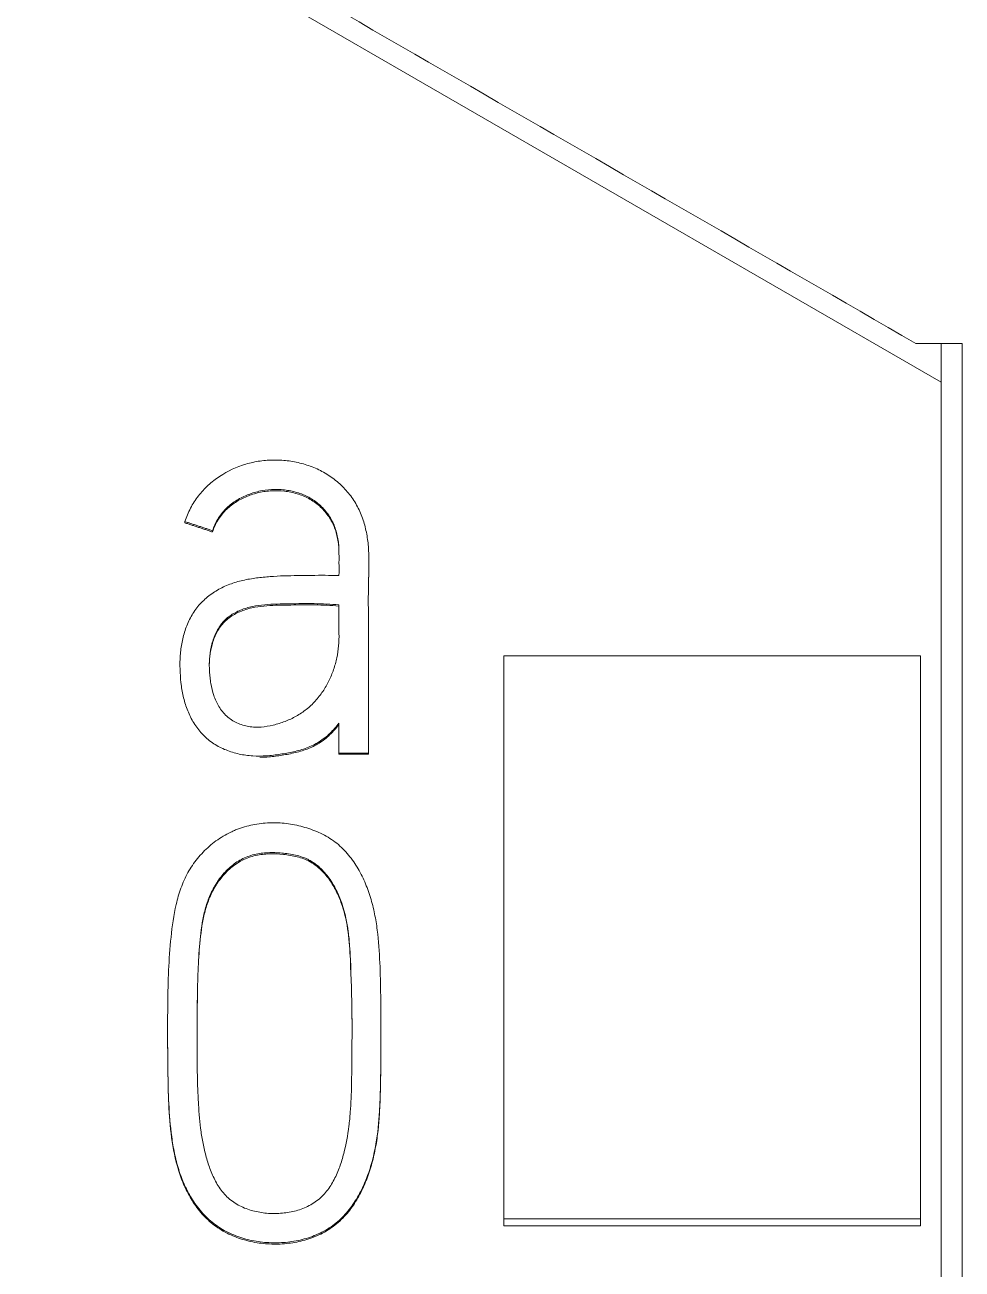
# Model space of a CAD drawing. Header units: millimetres. Extents: x 1359 to 3577, y 1336 to 3557.
# Drawn here: x 2785.17 to 2789.67, y 3034.7 to 3040.67 of the extents above; entities that cross this region are included whole.
import ezdxf

# ---------------------------------------------------------------- set-up
doc = ezdxf.new("R2010")
doc.units = ezdxf.units.MM
doc.layers.add('000-PI-Oprema', color=30, linetype='Continuous', lineweight=5)

msp = doc.modelspace()

# ---------------------------------------------------------------- linework, layer by layer
at = {"layer": '000-PI-Oprema', "color": 0, "linetype": 'ByBlock', "lineweight": 0}
for p, q in [((2785.6213, 3041.2368), (2789.5713, 3038.9563)), ((2789.6713, 3039.142), (2789.4495, 3039.142)), ((2789.6713, 3039.142), (2789.4495, 3039.142)), ((2789.5713, 3039.142), (2789.5713, 3038.9563)), ((2789.5713, 3038.9563), (2789.5713, 2930.1412)), ((2785.9388, 3038.287), (2785.9388, 3038.2808)), ((2786.0719, 3038.2429), (2786.0719, 3038.2367)), ((2786.8231, 3038.0862), (2786.8231, 3038.0924)), ((2786.6794, 3037.887), (2786.6794, 3037.749)), ((2787.4713, 3034.9388), (2787.4713, 3037.6425)), ((2789.4713, 3037.6425), (2787.4713, 3037.6425)), ((2789.4713, 3034.9388), (2789.4713, 3037.6425)), ((2785.9159, 3037.5975), (2785.9159, 3037.5913)), ((2786.6794, 3037.3185), (2786.6794, 3037.1751)), ((2786.6794, 3037.1751), (2786.6794, 3037.1689)), ((2786.6794, 3037.1751), (2786.8209, 3037.1751)), ((2786.8209, 3037.1689), (2786.6794, 3037.1689)), ((2786.8209, 3037.1751), (2786.8209, 3037.1689)), ((2785.8565, 3035.843), (2785.8565, 3035.8368)), ((2786.8804, 3035.795), (2786.8804, 3035.8012)), ((2787.4713, 3034.9048), (2787.4713, 3034.9388)), ((2789.4713, 3034.9388), (2787.4713, 3034.9388)), ((2789.4713, 3034.9048), (2787.4713, 3034.9048)), ((2789.4713, 3034.9048), (2789.4713, 3034.9388))]:
    msp.add_line(p, q, dxfattribs=at)
for points in [[(2789.4495, 3039.142), (2788.0234, 3039.9654), (2786.5973, 3040.7888), (2785.1713, 3041.6121)], [(2786.8231, 3038.0862), (2786.8231, 3038.0594), (2786.8223, 3038.0327), (2786.8216, 3038.0059)]]:
    msp.add_open_spline(points, degree=3, dxfattribs=at)
for points, knots in [([(2789.6713, 3039.142), (2789.6713, 3036.0981), (2789.6713, 3026.5281), (2789.6713, 3012.3581), (2789.6713, 2997.7915), (2789.6713, 2983.5816), (2789.6713, 2969.2875), (2789.6713, 2953.801), (2789.6713, 2941.1615), (2789.6713, 2933.1965), (2789.6713, 2929.8557)], [0, 0, 0, 0, 0.083934, 0.263736, 0.389889, 0.484142, 0.653794, 0.78188, 0.908517, 1, 1, 1, 1]), ([(2786.8209, 3037.1751), (2786.8209, 3037.2678), (2786.8209, 3037.3606), (2786.8208, 3037.4998), (2786.8209, 3037.5462), (2786.8211, 3037.6389), (2786.8212, 3037.6853), (2786.8211, 3037.7549), (2786.821, 3037.7781), (2786.8207, 3037.8245), (2786.8202, 3037.8709), (2786.8202, 3037.9172), (2786.8205, 3037.9636), (2786.8209, 3037.9868), (2786.8228, 3038.0564), (2786.8242, 3038.1028), (2786.8203, 3038.1722), (2786.818, 3038.1952), (2786.8102, 3038.2413), (2786.8048, 3038.2639), (2786.791, 3038.3079), (2786.7825, 3038.3295), (2786.7668, 3038.3608), (2786.7611, 3038.3711), (2786.749, 3038.3909), (2786.7425, 3038.4004), (2786.7218, 3038.4282), (2786.7065, 3038.4454), (2786.6812, 3038.4695), (2786.6723, 3038.4772), (2786.6541, 3038.4919), (2786.6447, 3038.4987), (2786.6157, 3038.5181), (2786.5954, 3038.5294), (2786.5635, 3038.544), (2786.5526, 3038.5485), (2786.5307, 3038.5565), (2786.5196, 3038.5601), (2786.486, 3038.5697), (2786.4632, 3038.5745), (2786.4284, 3038.5792), (2786.4167, 3038.5804), (2786.3933, 3038.5819), (2786.3817, 3038.5823), (2786.3468, 3038.5822), (2786.3237, 3038.5805), (2786.2891, 3038.5756), (2786.2776, 3038.5735), (2786.2547, 3038.5685), (2786.2433, 3038.5656), (2786.1874, 3038.5491), (2786.1454, 3038.5297), (2786.0867, 3038.4907), (2786.0684, 3038.4764), (2786.0344, 3038.4452), (2786.0186, 3038.4282), (2785.9972, 3038.4007), (2785.9904, 3038.391), (2785.9777, 3038.3714), (2785.9602, 3038.3412), (2785.9465, 3038.3091), (2785.9388, 3038.287)], [0, 0, 0, 0, 0.125, 0.125, 0.1875, 0.1875, 0.25, 0.25, 0.28125, 0.28125, 0.3125, 0.34375, 0.34375, 0.375, 0.375, 0.4375, 0.4375, 0.46875, 0.46875, 0.5, 0.5, 0.53125, 0.53125, 0.546875, 0.546875, 0.5625, 0.5625, 0.59375, 0.59375, 0.609375, 0.609375, 0.625, 0.625, 0.65625, 0.65625, 0.671875, 0.671875, 0.6875, 0.6875, 0.71875, 0.71875, 0.734375, 0.734375, 0.75, 0.75, 0.78125, 0.78125, 0.796875, 0.796875, 0.8125, 0.8125, 0.875, 0.875, 0.90625, 0.90625, 0.9375, 0.9375, 0.953125, 0.953125, 0.96875, 1, 1, 1, 1]), ([(2786.0719, 3038.2429), (2786.0787, 3038.2623), (2786.087, 3038.2809), (2786.1025, 3038.3071), (2786.1083, 3038.3156), (2786.1209, 3038.332), (2786.1277, 3038.3396), (2786.1492, 3038.3613), (2786.1652, 3038.3739), (2786.1999, 3038.3962), (2786.2181, 3038.4056), (2786.2557, 3038.4212), (2786.2752, 3038.4274), (2786.3154, 3038.4366), (2786.3357, 3038.4394), (2786.3662, 3038.441), (2786.3764, 3038.4411), (2786.3968, 3038.4405), (2786.4072, 3038.4397), (2786.4378, 3038.4362), (2786.4578, 3038.4322), (2786.487, 3038.4235), (2786.4966, 3038.4201), (2786.5156, 3038.4124), (2786.525, 3038.408), (2786.5522, 3038.3935), (2786.569, 3038.3819), (2786.5921, 3038.3617), (2786.5995, 3038.3545), (2786.6133, 3038.3393), (2786.6262, 3038.3235), (2786.6371, 3038.3064), (2786.6471, 3038.2886), (2786.6516, 3038.2793), (2786.6633, 3038.2508), (2786.6689, 3038.2313), (2786.6747, 3038.2012), (2786.6761, 3038.191), (2786.6782, 3038.1706), (2786.6788, 3038.1604), (2786.6797, 3038.1298), (2786.6794, 3038.1094), (2786.6795, 3038.0685), (2786.6797, 3038.0481), (2786.6794, 3038.0277)], [0, 0, 0, 0, 0.0625, 0.0625, 0.09375, 0.09375, 0.125, 0.125, 0.1875, 0.1875, 0.25, 0.25, 0.3125, 0.3125, 0.375, 0.375, 0.40625, 0.40625, 0.4375, 0.4375, 0.5, 0.5, 0.53125, 0.53125, 0.5625, 0.5625, 0.625, 0.625, 0.65625, 0.65625, 0.6875, 0.71875, 0.71875, 0.75, 0.75, 0.8125, 0.8125, 0.84375, 0.84375, 0.875, 0.875, 0.9375, 0.9375, 1, 1, 1, 1]), ([(2786.6795, 3038.1144), (2786.6795, 3038.1241), (2786.6794, 3038.1339), (2786.6788, 3038.1538), (2786.6782, 3038.164), (2786.6762, 3038.1843), (2786.6747, 3038.1945), (2786.6691, 3038.2246), (2786.6635, 3038.2441), (2786.6519, 3038.2724), (2786.6475, 3038.2817), (2786.6375, 3038.2997), (2786.6265, 3038.3168), (2786.6138, 3038.3326), (2786.6001, 3038.3477), (2786.5928, 3038.3549), (2786.5695, 3038.3753), (2786.5528, 3038.3869), (2786.5258, 3038.4015), (2786.5164, 3038.4059), (2786.4973, 3038.4137), (2786.478, 3038.4205), (2786.4581, 3038.4254), (2786.438, 3038.4295), (2786.4278, 3038.4312), (2786.3971, 3038.4347), (2786.3767, 3038.4354), (2786.3461, 3038.4338), (2786.3359, 3038.4328), (2786.3155, 3038.43), (2786.3053, 3038.4281), (2786.2753, 3038.4213), (2786.2559, 3038.4151), (2786.2277, 3038.4034), (2786.2184, 3038.3991), (2786.2002, 3038.3897), (2786.1912, 3038.3845), (2786.1654, 3038.3678), (2786.1493, 3038.3552), (2786.1276, 3038.3334), (2786.1208, 3038.3256), (2786.1083, 3038.3095), (2786.0969, 3038.2926), (2786.0876, 3038.2745), (2786.0791, 3038.256), (2786.0753, 3038.2464), (2786.0719, 3038.2367)], [0, 0, 0, 0, 0.033132, 0.033132, 0.067663, 0.067663, 0.102194, 0.102194, 0.171256, 0.171256, 0.205787, 0.205787, 0.240318, 0.274849, 0.274849, 0.30938, 0.30938, 0.378442, 0.378442, 0.412973, 0.412973, 0.447504, 0.482035, 0.482035, 0.516566, 0.516566, 0.585628, 0.585628, 0.620159, 0.620159, 0.65469, 0.65469, 0.723752, 0.723752, 0.758283, 0.758283, 0.792814, 0.792814, 0.861876, 0.861876, 0.896407, 0.896407, 0.930938, 0.965469, 0.965469, 1, 1, 1, 1]), ([(2786.6794, 3038.0277), (2786.6353, 3038.0287), (2786.5913, 3038.0286), (2786.5252, 3038.028), (2786.5031, 3038.0277), (2786.4591, 3038.027), (2786.415, 3038.0262), (2786.371, 3038.024), (2786.327, 3038.0208), (2786.305, 3038.0186), (2786.2613, 3038.0128), (2786.2396, 3038.0091), (2786.2075, 3038.0017), (2786.1968, 3037.9989), (2786.1756, 3037.9927), (2786.1651, 3037.9891), (2786.1342, 3037.9775), (2786.1145, 3037.9682), (2786.0769, 3037.9463), (2786.059, 3037.9337), (2786.0253, 3037.9049), (2786.0101, 3037.8892), (2785.9834, 3037.855), (2785.9719, 3037.8364), (2785.9522, 3037.7968), (2785.9443, 3037.7765), (2785.9316, 3037.7348), (2785.9267, 3037.7136), (2785.9214, 3037.6811), (2785.92, 3037.6702), (2785.9178, 3037.6484), (2785.9155, 3037.6158), (2785.9157, 3037.5833), (2785.9179, 3037.54), (2785.9198, 3037.5184), (2785.9242, 3037.486), (2785.9259, 3037.4752), (2785.9301, 3037.4537), (2785.9325, 3037.4429), (2785.9407, 3037.4112), (2785.9475, 3037.3905), (2785.9604, 3037.3605), (2785.9651, 3037.3506), (2785.9755, 3037.3312), (2785.9811, 3037.3217), (2785.9991, 3037.2943), (2786.0126, 3037.2772), (2786.0354, 3037.2539), (2786.0434, 3037.2464), (2786.0604, 3037.2324), (2786.0694, 3037.2258), (2786.097, 3037.2078), (2786.1165, 3037.1978), (2786.1472, 3037.1855), (2786.1577, 3037.1818), (2786.1788, 3037.1754), (2786.1894, 3037.1726), (2786.2216, 3037.1657), (2786.2433, 3037.1627), (2786.2872, 3037.16), (2786.3094, 3037.1603), (2786.3533, 3037.1632), (2786.3751, 3037.1659), (2786.4184, 3037.1725), (2786.44, 3037.1764), (2786.4721, 3037.1837), (2786.4828, 3037.1864), (2786.504, 3037.1926), (2786.5146, 3037.196), (2786.5454, 3037.2075), (2786.5651, 3037.2168), (2786.593, 3037.2343), (2786.602, 3037.2407), (2786.6194, 3037.2544), (2786.6277, 3037.2617), (2786.6515, 3037.2845), (2786.666, 3037.301), (2786.6794, 3037.3185)], [0, 0, 0, 0, 0.0625, 0.0625, 0.09375, 0.09375, 0.125, 0.15625, 0.15625, 0.1875, 0.1875, 0.21875, 0.21875, 0.234375, 0.234375, 0.25, 0.25, 0.28125, 0.28125, 0.3125, 0.3125, 0.34375, 0.34375, 0.375, 0.375, 0.40625, 0.40625, 0.4375, 0.4375, 0.453125, 0.453125, 0.46875, 0.5, 0.5, 0.53125, 0.53125, 0.546875, 0.546875, 0.5625, 0.5625, 0.59375, 0.59375, 0.609375, 0.609375, 0.625, 0.625, 0.65625, 0.65625, 0.671875, 0.671875, 0.6875, 0.6875, 0.71875, 0.71875, 0.734375, 0.734375, 0.75, 0.75, 0.78125, 0.78125, 0.8125, 0.8125, 0.84375, 0.84375, 0.875, 0.875, 0.890625, 0.890625, 0.90625, 0.90625, 0.9375, 0.9375, 0.953125, 0.953125, 0.96875, 0.96875, 1, 1, 1, 1]), ([(2786.6794, 3037.749), (2786.6805, 3037.7095), (2786.677, 3037.6707), (2786.6669, 3037.623), (2786.6646, 3037.6136), (2786.6594, 3037.5946), (2786.6565, 3037.5852), (2786.647, 3037.5572), (2786.6395, 3037.5392), (2786.6224, 3037.5043), (2786.6127, 3037.4874), (2786.5964, 3037.4631), (2786.5906, 3037.4552), (2786.5785, 3037.4397), (2786.5721, 3037.432), (2786.5521, 3037.4102), (2786.5379, 3037.3968), (2786.5073, 3037.3727), (2786.4911, 3037.3618), (2786.4653, 3037.3472), (2786.4565, 3037.3426), (2786.4386, 3037.3342), (2786.4295, 3037.3303), (2786.402, 3037.3196), (2786.3832, 3037.3138), (2786.3448, 3037.3046), (2786.325, 3037.3013), (2786.2955, 3037.2992), (2786.2856, 3037.299), (2786.2658, 3037.2998), (2786.2559, 3037.3007), (2786.2265, 3037.3055), (2786.2076, 3037.3113), (2786.1805, 3037.3239), (2786.1719, 3037.3288), (2786.1555, 3037.3398), (2786.1479, 3037.3459), (2786.1333, 3037.3592), (2786.1265, 3037.3665), (2786.114, 3037.3818), (2786.1082, 3037.3898), (2786.0979, 3037.4065), (2786.0932, 3037.4153), (2786.085, 3037.4333), (2786.0814, 3037.4424), (2786.072, 3037.4702), (2786.0676, 3037.4893), (2786.0626, 3037.5184), (2786.0613, 3037.5282), (2786.0591, 3037.5477), (2786.0548, 3037.5964), (2786.0571, 3037.6449), (2786.0677, 3037.6933), (2786.0702, 3037.7029), (2786.0761, 3037.7217), (2786.0795, 3037.731), (2786.091, 3037.7582), (2786.1007, 3037.7759), (2786.1185, 3037.7995), (2786.1249, 3037.8069), (2786.1392, 3037.8208), (2786.1469, 3037.8272), (2786.163, 3037.8388), (2786.1714, 3037.844), (2786.1889, 3037.8535), (2786.198, 3037.8578), (2786.2256, 3037.8691), (2786.2446, 3037.8746), (2786.2832, 3037.8829), (2786.303, 3037.8856), (2786.3426, 3037.8892), (2786.3624, 3037.8901), (2786.402, 3037.8912), (2786.4219, 3037.8915), (2786.4813, 3037.8925), (2786.5209, 3037.8932), (2786.6002, 3037.892), (2786.6398, 3037.8899), (2786.6794, 3037.887)], [0, 0, 0, 0, 0.0625, 0.0625, 0.078125, 0.078125, 0.09375, 0.09375, 0.125, 0.125, 0.15625, 0.15625, 0.171875, 0.171875, 0.1875, 0.1875, 0.21875, 0.21875, 0.25, 0.25, 0.265625, 0.265625, 0.28125, 0.28125, 0.3125, 0.3125, 0.34375, 0.34375, 0.359375, 0.359375, 0.375, 0.375, 0.40625, 0.40625, 0.421875, 0.421875, 0.4375, 0.4375, 0.453125, 0.453125, 0.46875, 0.46875, 0.484375, 0.484375, 0.5, 0.5, 0.53125, 0.53125, 0.546875, 0.546875, 0.5625, 0.625, 0.625, 0.640625, 0.640625, 0.65625, 0.65625, 0.6875, 0.6875, 0.703125, 0.703125, 0.71875, 0.71875, 0.734375, 0.734375, 0.75, 0.75, 0.78125, 0.78125, 0.8125, 0.8125, 0.84375, 0.84375, 0.875, 0.875, 0.9375, 0.9375, 1, 1, 1, 1]), ([(2786.6794, 3037.8808), (2786.6408, 3037.8836), (2786.6021, 3037.8857), (2786.525, 3037.887), (2786.4864, 3037.8864), (2786.4286, 3037.8854), (2786.4094, 3037.8852), (2786.3709, 3037.8843), (2786.3516, 3037.8835), (2786.3132, 3037.8806), (2786.294, 3037.8784), (2786.2653, 3037.873), (2786.2558, 3037.8709), (2786.2367, 3037.8658), (2786.2271, 3037.8628), (2786.199, 3037.8525), (2786.1811, 3037.844), (2786.1559, 3037.8278), (2786.1478, 3037.8218), (2786.1328, 3037.8088), (2786.1259, 3037.8018), (2786.1131, 3037.7866), (2786.1073, 3037.7785), (2786.0967, 3037.7616), (2786.092, 3037.7529), (2786.0836, 3037.7351), (2786.0799, 3037.7259), (2786.0734, 3037.7073), (2786.0705, 3037.6977), (2786.0601, 3037.6563), (2786.0567, 3037.6239), (2786.0567, 3037.5912)], [0, 0, 0, 0, 0.14645, 0.14645, 0.292901, 0.292901, 0.366126, 0.366126, 0.439351, 0.439351, 0.512576, 0.512576, 0.549189, 0.549189, 0.585802, 0.585802, 0.659027, 0.659027, 0.695639, 0.695639, 0.732252, 0.732252, 0.768865, 0.768865, 0.805477, 0.805477, 0.84209, 0.84209, 0.878702, 0.878702, 1, 1, 1, 1]), ([(2786.6794, 3037.3124), (2786.6661, 3037.2949), (2786.6517, 3037.2785), (2786.6281, 3037.2559), (2786.6199, 3037.2487), (2786.6028, 3037.2351), (2786.5937, 3037.2286), (2786.5659, 3037.211), (2786.5463, 3037.2017), (2786.5055, 3037.1864), (2786.4842, 3037.1804), (2786.4415, 3037.1705), (2786.4201, 3037.1666), (2786.377, 3037.1599), (2786.3441, 3037.1559), (2786.3108, 3037.1545), (2786.2993, 3037.1544)], [0, 0, 0, 0, 0.15321, 0.15321, 0.229815, 0.229815, 0.306419, 0.306419, 0.459629, 0.459629, 0.612839, 0.612839, 0.766049, 0.766049, 0.919258, 1, 1, 1, 1]), ([(2786.1976, 3036.8111), (2786.2231, 3036.8206), (2786.2491, 3036.8276), (2786.3019, 3036.8371), (2786.3287, 3036.8397), (2786.3831, 3036.8405), (2786.4101, 3036.8388), (2786.4633, 3036.8314), (2786.4897, 3036.8258), (2786.5418, 3036.8105), (2786.5671, 3036.8011), (2786.6035, 3036.7837), (2786.6153, 3036.7774), (2786.6385, 3036.7635), (2786.6498, 3036.7559), (2786.6822, 3036.7314), (2786.7016, 3036.713), (2786.7279, 3036.6827), (2786.7362, 3036.6722), (2786.752, 3036.6503), (2786.7594, 3036.639), (2786.7803, 3036.6046), (2786.7924, 3036.5808), (2786.8135, 3036.5318), (2786.8227, 3036.5067), (2786.8344, 3036.4682), (2786.838, 3036.4552), (2786.8446, 3036.4293), (2786.8534, 3036.3903), (2786.8682, 3036.299), (2786.8733, 3036.2201), (2786.8779, 3036.1147), (2786.8791, 3036.0619), (2786.8803, 3035.9563), (2786.8804, 3035.9034), (2786.8805, 3035.7977), (2786.8805, 3035.692), (2786.879, 3035.5864), (2786.8757, 3035.4809), (2786.8732, 3035.4282), (2786.8621, 3035.3232), (2786.8535, 3035.2709), (2786.8362, 3035.206), (2786.8325, 3035.193), (2786.8243, 3035.1673), (2786.8199, 3035.1546), (2786.8058, 3035.1168), (2786.7951, 3035.0922), (2786.7766, 3035.0563), (2786.77, 3035.0444), (2786.756, 3035.0213), (2786.7486, 3035.0101), (2786.7252, 3034.9774), (2786.7079, 3034.9571), (2786.6788, 3034.9293), (2786.6686, 3034.9206), (2786.6469, 3034.904), (2786.6357, 3034.8963), (2786.6011, 3034.8752), (2786.5769, 3034.8635), (2786.5388, 3034.8493), (2786.5258, 3034.845), (2786.4996, 3034.8378), (2786.4864, 3034.8347), (2786.4466, 3034.8271), (2786.4198, 3034.8242), (2786.3658, 3034.8222), (2786.3383, 3034.8232), (2786.2846, 3034.8292), (2786.2581, 3034.8341), (2786.2191, 3034.8447), (2786.2062, 3034.8487), (2786.1806, 3034.858), (2786.1679, 3034.8632), (2786.1311, 3034.8803), (2786.1078, 3034.8939), (2786.075, 3034.9178), (2786.0644, 3034.9264), (2786.0443, 3034.9447), (2786.0347, 3034.9543), (2786.0075, 3034.9842), (2785.9912, 3035.0058), (2785.9693, 3035.0401), (2785.9624, 3035.0518), (2785.9496, 3035.0756), (2785.9437, 3035.0876), (2785.9271, 3035.1242), (2785.9177, 3035.1493), (2785.9057, 3035.1878), (2785.9021, 3035.2008), (2785.8954, 3035.227), (2785.8924, 3035.2402), (2785.8842, 3035.2797), (2785.8799, 3035.3061), (2785.862, 3035.4385), (2785.8594, 3035.5451), (2785.8572, 3035.7051), (2785.8567, 3035.7584), (2785.8564, 3035.8652), (2785.8566, 3035.9186), (2785.858, 3036.0252), (2785.8592, 3036.0785), (2785.8639, 3036.1848), (2785.8676, 3036.2379), (2785.8785, 3036.3436), (2785.8856, 3036.3962), (2785.9039, 3036.4745), (2785.9113, 3036.5005), (2785.9252, 3036.5391), (2785.9303, 3036.5519), (2785.9414, 3036.5767), (2785.9475, 3036.5889), (2785.9672, 3036.6245), (2785.9824, 3036.6471), (2786.0085, 3036.6791), (2786.0177, 3036.6893), (2786.0367, 3036.7089), (2786.0466, 3036.7183), (2786.0774, 3036.745), (2786.0995, 3036.7611), (2786.135, 3036.7824), (2786.1472, 3036.7889), (2786.1658, 3036.7979), (2786.1752, 3036.8022), (2786.1847, 3036.8061), (2786.1911, 3036.8087), (2786.1944, 3036.81), (2786.1976, 3036.8111)], [0, 0, 0, 0, 0.015625, 0.015625, 0.03125, 0.03125, 0.046875, 0.046875, 0.0625, 0.0625, 0.078125, 0.078125, 0.085937, 0.085937, 0.09375, 0.09375, 0.109375, 0.109375, 0.117187, 0.117187, 0.125, 0.125, 0.140625, 0.140625, 0.15625, 0.15625, 0.164062, 0.164062, 0.171875, 0.1875, 0.21875, 0.21875, 0.25, 0.25, 0.28125, 0.28125, 0.3125, 0.34375, 0.34375, 0.375, 0.375, 0.40625, 0.40625, 0.414062, 0.414062, 0.421875, 0.421875, 0.4375, 0.4375, 0.445312, 0.445312, 0.453125, 0.453125, 0.46875, 0.46875, 0.476562, 0.476562, 0.484375, 0.484375, 0.5, 0.5, 0.507812, 0.507812, 0.515625, 0.515625, 0.53125, 0.53125, 0.546875, 0.546875, 0.5625, 0.5625, 0.570312, 0.570312, 0.578125, 0.578125, 0.59375, 0.59375, 0.601562, 0.601562, 0.609375, 0.609375, 0.625, 0.625, 0.632812, 0.632812, 0.640625, 0.640625, 0.65625, 0.65625, 0.664062, 0.664062, 0.671875, 0.671875, 0.6875, 0.6875, 0.75, 0.75, 0.78125, 0.78125, 0.8125, 0.8125, 0.84375, 0.84375, 0.875, 0.875, 0.90625, 0.90625, 0.921875, 0.921875, 0.929687, 0.929687, 0.9375, 0.9375, 0.953125, 0.953125, 0.960937, 0.960937, 0.96875, 0.96875, 0.984375, 0.984375, 0.992187, 0.992187, 0.996094, 0.998047, 0.998047, 1, 1, 1, 1]), ([(2786.5406, 3036.6588), (2786.5605, 3036.6479), (2786.5782, 3036.6343), (2786.6101, 3036.6032), (2786.6245, 3036.5855), (2786.6496, 3036.5486), (2786.6605, 3036.5292), (2786.6797, 3036.489), (2786.6881, 3036.4681), (2786.7093, 3036.4046), (2786.7181, 3036.3613), (2786.7267, 3036.2953), (2786.7287, 3036.2731), (2786.732, 3036.2287), (2786.7331, 3036.2064), (2786.7384, 3036.0952), (2786.741, 3036.0062), (2786.7425, 3035.8282), (2786.7416, 3035.7391), (2786.7401, 3035.6055), (2786.7392, 3035.5387), (2786.7354, 3035.472), (2786.7319, 3035.4275), (2786.7297, 3035.4053), (2786.7213, 3035.3391), (2786.7133, 3035.2955), (2786.6967, 3035.231), (2786.6903, 3035.2097), (2786.6752, 3035.1675), (2786.6665, 3035.1469), (2786.651, 3035.1172), (2786.6455, 3035.1075), (2786.6334, 3035.0886), (2786.6269, 3035.0794), (2786.606, 3035.0531), (2786.5901, 3035.0374), (2786.563, 3035.0172), (2786.5534, 3035.0111), (2786.5339, 3035.0002), (2786.5238, 3034.9953), (2786.5032, 3034.9866), (2786.4925, 3034.9828), (2786.4709, 3034.9763), (2786.46, 3034.9736), (2786.4272, 3034.9669), (2786.405, 3034.9644), (2786.3713, 3034.9633), (2786.36, 3034.9634), (2786.3375, 3034.9645), (2786.3264, 3034.9655), (2786.2932, 3034.9699), (2786.2713, 3034.9745), (2786.2392, 3034.9848), (2786.2286, 3034.9888), (2786.208, 3034.9979), (2786.1881, 3035.0081), (2786.1695, 3035.0206), (2786.1516, 3035.0345), (2786.1433, 3035.0421), (2786.1278, 3035.0581), (2786.1206, 3035.0667), (2786.1073, 3035.0846), (2786.101, 3035.094), (2786.0838, 3035.1229), (2786.0743, 3035.143), (2786.0577, 3035.1842), (2786.0507, 3035.2053), (2786.0383, 3035.2483), (2786.033, 3035.2699), (2786.024, 3035.3132), (2786.013, 3035.3783), (2786.0075, 3035.4438), (2785.9994, 3035.5749), (2785.9982, 3035.6627), (2785.9981, 3035.7945), (2785.9984, 3035.8384), (2785.9988, 3035.9263), (2785.999, 3035.9702), (2786.0003, 3036.0581), (2786.0013, 3036.102), (2786.0053, 3036.1898), (2786.0082, 3036.2337), (2786.0167, 3036.3212), (2786.0224, 3036.3648), (2786.0352, 3036.4183), (2786.0381, 3036.429), (2786.0444, 3036.4501), (2786.0479, 3036.4604), (2786.0594, 3036.4912), (2786.0685, 3036.511), (2786.0901, 3036.5493), (2786.1026, 3036.5678), (2786.1303, 3036.6019), (2786.1456, 3036.6177), (2786.1712, 3036.639), (2786.1801, 3036.6457), (2786.1986, 3036.6578), (2786.2082, 3036.6633), (2786.228, 3036.6729), (2786.2383, 3036.677), (2786.2595, 3036.6841), (2786.2702, 3036.687), (2786.3026, 3036.6939), (2786.3245, 3036.6962), (2786.3578, 3036.6971), (2786.369, 3036.697), (2786.3911, 3036.696), (2786.4021, 3036.6952), (2786.4351, 3036.6918), (2786.4569, 3036.6884), (2786.4891, 3036.6801), (2786.4998, 3036.6767), (2786.5154, 3036.6708), (2786.5231, 3036.6676), (2786.5307, 3036.664), (2786.5357, 3036.6615), (2786.5381, 3036.6602), (2786.5406, 3036.6588)], [0, 0, 0, 0, 0.015625, 0.015625, 0.03125, 0.03125, 0.046875, 0.046875, 0.0625, 0.0625, 0.09375, 0.09375, 0.109375, 0.109375, 0.125, 0.125, 0.1875, 0.1875, 0.25, 0.25, 0.28125, 0.296875, 0.296875, 0.3125, 0.3125, 0.34375, 0.34375, 0.359375, 0.359375, 0.375, 0.375, 0.382813, 0.382813, 0.390625, 0.390625, 0.40625, 0.40625, 0.414063, 0.414063, 0.421875, 0.421875, 0.429688, 0.429688, 0.4375, 0.4375, 0.453125, 0.453125, 0.460938, 0.460938, 0.46875, 0.46875, 0.484375, 0.484375, 0.492188, 0.492188, 0.5, 0.507813, 0.507813, 0.515625, 0.515625, 0.523438, 0.523438, 0.53125, 0.53125, 0.546875, 0.546875, 0.5625, 0.5625, 0.578125, 0.578125, 0.59375, 0.625, 0.625, 0.6875, 0.6875, 0.71875, 0.71875, 0.75, 0.75, 0.78125, 0.78125, 0.8125, 0.8125, 0.84375, 0.84375, 0.851563, 0.851563, 0.859375, 0.859375, 0.875, 0.875, 0.890625, 0.890625, 0.90625, 0.90625, 0.914063, 0.914063, 0.921875, 0.921875, 0.929688, 0.929688, 0.9375, 0.9375, 0.953125, 0.953125, 0.960938, 0.960938, 0.96875, 0.96875, 0.984375, 0.984375, 0.992188, 0.992188, 0.996094, 0.998047, 0.998047, 1, 1, 1, 1]), ([(2786.5406, 3036.6527), (2786.5207, 3036.6636), (2786.4998, 3036.6711), (2786.4675, 3036.6795), (2786.4566, 3036.6817), (2786.4346, 3036.6854), (2786.4234, 3036.6869), (2786.3899, 3036.6902), (2786.3677, 3036.6913), (2786.3233, 3036.6899), (2786.3012, 3036.6875), (2786.2681, 3036.6803), (2786.2572, 3036.6773), (2786.236, 3036.67), (2786.2257, 3036.6657), (2786.2057, 3036.6557), (2786.196, 3036.65), (2786.1772, 3036.6374), (2786.1683, 3036.6305), (2786.1512, 3036.616), (2786.1431, 3036.6083), (2786.1276, 3036.592), (2786.1202, 3036.5835), (2786.0993, 3036.557), (2786.0871, 3036.5384), (2786.0712, 3036.5091), (2786.0662, 3036.4991), (2786.0572, 3036.4787), (2786.053, 3036.4682), (2786.0417, 3036.4365), (2786.0357, 3036.4151), (2786.0211, 3036.3504), (2786.0157, 3036.3065), (2786.0075, 3036.2184), (2786.0047, 3036.174), (2786.001, 3036.0854), (2786, 3036.0411), (2785.9989, 3035.9525), (2785.9988, 3035.9082), (2785.9984, 3035.8251), (2785.9982, 3035.7864), (2785.9982, 3035.7476)], [0, 0, 0, 0, 0.050638, 0.050638, 0.075957, 0.075957, 0.101276, 0.101276, 0.151914, 0.151914, 0.202552, 0.202552, 0.227871, 0.227871, 0.25319, 0.25319, 0.278509, 0.278509, 0.303828, 0.303828, 0.329147, 0.329147, 0.354466, 0.354466, 0.405104, 0.405104, 0.430423, 0.430423, 0.455742, 0.455742, 0.50638, 0.50638, 0.607656, 0.607656, 0.708933, 0.708933, 0.810209, 0.810209, 0.911485, 0.911485, 1, 1, 1, 1]), ([(2786.742, 3035.8431), (2786.742, 3035.8682), (2786.7419, 3035.8934), (2786.7408, 3036.0067), (2786.7382, 3036.095), (2786.7318, 3036.2272), (2786.7292, 3036.2712), (2786.7175, 3036.3589), (2786.7083, 3036.4018), (2786.6873, 3036.4638), (2786.6792, 3036.4841), (2786.6648, 3036.514), (2786.6596, 3036.5239), (2786.6486, 3036.5432), (2786.6369, 3036.562), (2786.6236, 3036.5797), (2786.6095, 3036.5967), (2786.602, 3036.605), (2786.5859, 3036.6205), (2786.5775, 3036.6278), (2786.5642, 3036.6378), (2786.5597, 3036.641), (2786.5503, 3036.6471), (2786.5456, 3036.6499), (2786.5406, 3036.6527)], [0, 0, 0, 0, 0.086827, 0.086827, 0.391218, 0.391218, 0.543414, 0.543414, 0.695609, 0.695609, 0.771707, 0.771707, 0.809756, 0.809756, 0.847805, 0.885853, 0.885853, 0.923902, 0.923902, 0.961951, 0.961951, 0.980976, 0.980976, 1, 1, 1, 1]), ([(2785.8565, 3035.8368), (2785.8565, 3035.7741), (2785.857, 3035.7114), (2785.8586, 3035.5952), (2785.8596, 3035.5418), (2785.8647, 3035.435), (2785.8689, 3035.3816), (2785.8831, 3035.2752), (2785.8932, 3035.2227), (2785.9129, 3035.1585), (2785.9172, 3035.1458), (2785.9265, 3035.1206), (2785.9316, 3035.1082), (2785.9479, 3035.0717), (2785.9604, 3035.0482), (2785.9817, 3035.0144), (2785.9892, 3035.0034), (2786.0053, 3034.9818), (2786.0138, 3034.9713), (2786.0408, 3034.9411), (2786.0603, 3034.9229), (2786.0925, 3034.8987), (2786.1037, 3034.8912), (2786.1269, 3034.8771), (2786.1389, 3034.8707), (2786.1753, 3034.8533), (2786.2005, 3034.8439), (2786.2395, 3034.8328), (2786.2528, 3034.8297), (2786.2793, 3034.8244), (2786.2926, 3034.8223), (2786.3327, 3034.8174), (2786.3596, 3034.8161), (2786.4002, 3034.8171), (2786.4138, 3034.818), (2786.4406, 3034.8207), (2786.4539, 3034.8225), (2786.4934, 3034.8296), (2786.5193, 3034.8363), (2786.5574, 3034.8498), (2786.57, 3034.855), (2786.5946, 3034.8664), (2786.6065, 3034.8726), (2786.6413, 3034.8931), (2786.663, 3034.9089), (2786.693, 3034.9364), (2786.7025, 3034.9461), (2786.7204, 3034.9663), (2786.7372, 3034.9872), (2786.7523, 3035.0095), (2786.7666, 3035.0324), (2786.7733, 3035.0442), (2786.7922, 3035.0799), (2786.8031, 3035.1043), (2786.8223, 3035.154), (2786.8305, 3035.1794), (2786.8448, 3035.2311), (2786.8507, 3035.2574), (2786.8603, 3035.3102), (2786.8641, 3035.3366), (2786.8728, 3035.416), (2786.8754, 3035.4691), (2786.8789, 3035.5755), (2786.8797, 3035.6287), (2786.8804, 3035.7196), (2786.8804, 3035.7573), (2786.8804, 3035.795)], [0, 0, 0, 0, 0.073866, 0.073866, 0.136839, 0.136839, 0.199811, 0.199811, 0.262783, 0.262783, 0.278526, 0.278526, 0.29427, 0.29427, 0.325756, 0.325756, 0.341499, 0.341499, 0.357242, 0.357242, 0.388728, 0.388728, 0.404471, 0.404471, 0.420214, 0.420214, 0.4517, 0.4517, 0.467443, 0.467443, 0.483186, 0.483186, 0.514673, 0.514673, 0.530416, 0.530416, 0.546159, 0.546159, 0.577645, 0.577645, 0.593388, 0.593388, 0.609131, 0.609131, 0.640617, 0.640617, 0.65636, 0.65636, 0.672103, 0.687846, 0.687846, 0.703589, 0.703589, 0.735076, 0.735076, 0.766562, 0.766562, 0.798048, 0.798048, 0.829534, 0.829534, 0.892506, 0.892506, 0.955479, 0.955479, 1, 1, 1, 1])]:
    msp.add_open_spline(points, degree=3, knots=knots, dxfattribs=at)
for points, weights in [([(2785.9388, 3038.287), (2786.0054, 3038.265), (2786.0719, 3038.2429)], [0.499999970269, 0.500000029731, 0.499999970269]), ([(2786.0719, 3038.2367), (2786.0054, 3038.2588), (2785.9388, 3038.2808)], [0.499999611809, 0.500000388191, 0.499999611809])]:
    msp.add_rational_spline(points, weights, degree=2, dxfattribs=at)

doc.saveas('drawing.dxf')
